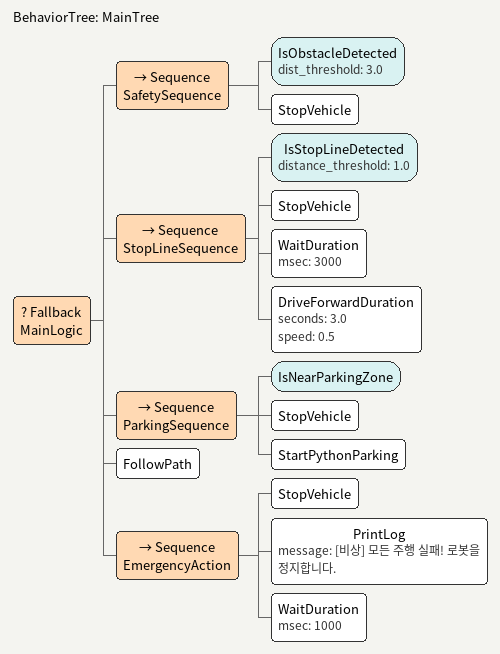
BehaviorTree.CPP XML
<?xml version="1.0" encoding="UTF-8"?>
<root BTCPP_format="4" main_tree_to_execute="MainTree">
  <BehaviorTree ID="MainTree">
    <Fallback name="MainLogic">
      <Sequence name="SafetySequence">
        <IsObstacleDetected dist_threshold="3.0"/>
        <StopVehicle/>
      </Sequence>
      <Sequence name="StopLineSequence">
        <IsStopLineDetected distance_threshold="1.0"/>
        <StopVehicle/>
        <WaitDuration msec="3000"/>
        <DriveForwardDuration seconds="3.0" speed="0.5"/>
      </Sequence>
      <Sequence name="ParkingSequence">
        <IsNearParkingZone/>
        <StopVehicle/>
        <StartPythonParking/>
      </Sequence>
      <FollowPath/>
      <Sequence name="EmergencyAction">
        <StopVehicle/>
        <PrintLog message="[비상] 모든 주행 실패! 로봇을 정지합니다."/>
        <WaitDuration msec="1000"/>
      </Sequence>
    </Fallback>
  </BehaviorTree>

</root>
